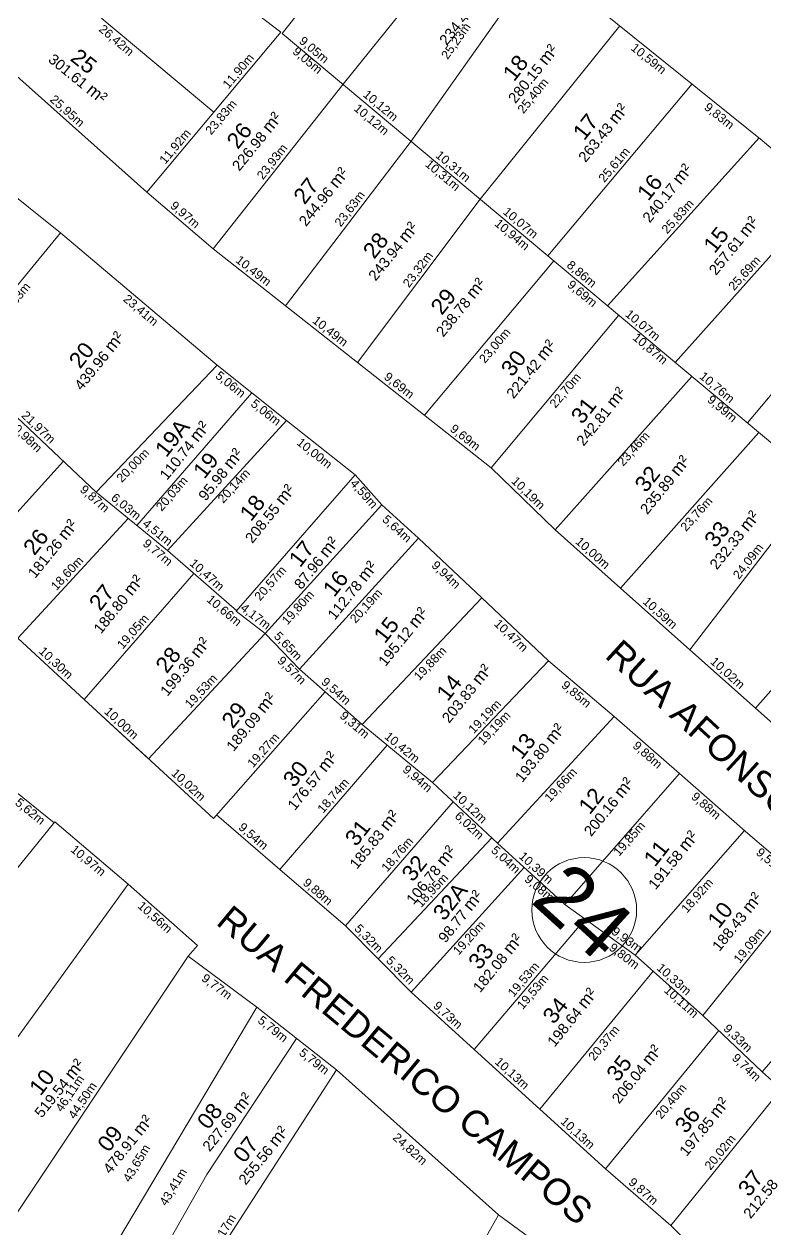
# Model space of a CAD drawing. Header units: metres. Extents: x 3808 to 8215, y 2374 to 6187.
# Drawn here: x 5699.3 to 5783.8, y 4290.4 to 4427.9 of the extents above; entities that cross this region are included whole.
import ezdxf

# ---------------------------------------------------------------- set-up
doc = ezdxf.new("R2010")
doc.units = ezdxf.units.M
doc.linetypes.add('CENTER', pattern=[2, 1.25, -0.25, 0.25, -0.25])
for name, color, linetype in [('0 - Cotas', 7, 'Continuous'), ('0 - Linhas Quadras', 7, 'Continuous'), ('0 - Nome Ruas', 7, 'CENTER'), ('0 - Numero de Lotes', 6, 'Continuous'), ('0 - Número de Quadra', 7, 'CENTER'), ('0 - Área Dos Lotes', 1, 'Continuous')]:
    doc.layers.add(name, color=color, linetype=linetype)
doc.styles.add('Arial', font='arial.ttf')
doc.styles.add('pedro', font='arial.ttf', dxfattribs={"height": 3})

msp = doc.modelspace()

# ---------------------------------------------------------------- linework, layer by layer
at = {"layer": '0 - Linhas Quadras', "linetype": 'Continuous', "lineweight": 5}
for p, q in [((5728.714, 4426.863, 0), (5744.095, 4446.309, 0)), ((5744.095, 4446.309, 0), (5783.49, 4414.648, 0)), ((5728.562, 4426.991, 0), (5707.2, 4443.364, 0)), ((5735.648, 4421.052, 0), (5751.296, 4440.522, 0)), ((5757.984, 4435.147, 0), (5743.408, 4414.549, 0)), ((5700.665, 4434.837, 0), (5720.915, 4417.867, 0)), ((5713.257, 4408.728, 0), (5728.562, 4426.991, 0)), ((5805.187, 4362.776, 0), (5728.714, 4426.863, 0)), ((5751.311, 4407.926, 0), (5767.221, 4427.723, 0)), ((5693.884, 4425.99, 0), (5713.257, 4408.728, 0)), ((5720.836, 4402.253, 0), (5735.648, 4421.052, 0)), ((5775.477, 4421.088, 0), (5759.028, 4401.459, 0)), ((5703.395, 4404.097, 0), (5686.813, 4417.352, 0)), ((5743.408, 4414.549, 0), (5729.072, 4395.764, 0)), ((5783.14, 4414.929, 0), (5765.816, 4395.77, 0)), ((5783.49, 4414.648, 0), (5820.746, 4382.44, 0)), ((5713.257, 4408.728, 0), (5720.836, 4402.253, 0)), ((5737.309, 4389.275, 0), (5751.311, 4407.926, 0)), ((5790.673, 4408.438, 0), (5773.532, 4389.304, 0)), ((5691.457, 4389.557, 0), (5703.395, 4404.097, 0)), ((5703.395, 4404.097, 0), (5721.267, 4388.972, 0)), ((5720.836, 4402.253, 0), (5737.309, 4389.275, 0)), ((5798.176, 4401.952, 0), (5781.782, 4382.39, 0)), ((5744.923, 4383.275, 0), (5759.694, 4400.901, 0)), ((5752.538, 4377.275, 0), (5767.121, 4394.676, 0)), ((5691.457, 4389.557, 0), (5707.459, 4374.498, 0)), ((5721.267, 4388.972, 0), (5707.459, 4374.498, 0)), ((5729.182, 4382.68, 0), (5721.267, 4388.972, 0)), ((5721.267, 4388.972, 0), (5725.224, 4385.826, 0)), ((5737.309, 4389.275, 0), (5752.538, 4377.275, 0)), ((5759.846, 4370.18, 0), (5775.456, 4387.692, 0)), ((5725.224, 4385.826, 0), (5712.119, 4370.671, 0)), ((5729.182, 4382.68, 0), (5715.607, 4367.807, 0)), ((5737.01, 4376.457, 0), (5729.182, 4382.68, 0)), ((5767.312, 4363.525, 0), (5783.109, 4381.278, 0)), ((5703.729, 4378.008, 0), (5691.34, 4364.305, 0)), ((5752.538, 4377.275, 0), (5759.846, 4370.18, 0)), ((5737.01, 4376.457, 0), (5723.46, 4360.879, 0)), ((5740.057, 4373.021, 0), (5737.01, 4376.457, 0)), ((5707.459, 4374.498, 0), (5715.607, 4367.807, 0)), ((5775.223, 4356.487, 0), (5789.894, 4375.592, 0)), ((5740.057, 4373.021, 0), (5726.765, 4358.344, 0)), ((5744.238, 4369.235, 0), (5740.057, 4373.021, 0)), ((5698.529, 4357.805, 0), (5711.131, 4371.483, 0)), ((5744.238, 4369.235, 0), (5730.685, 4354.27, 0)), ((5751.471, 4362.412, 0), (5744.238, 4369.235, 0)), ((5759.846, 4370.18, 0), (5767.312, 4363.525, 0)), ((5715.607, 4367.807, 0), (5723.508, 4360.935, 0)), ((5782.709, 4349.825, 0), (5798.823, 4368.11, 0)), ((5706.105, 4350.825, 0), (5718.607, 4365.198, 0)), ((5767.312, 4363.525, 0), (5775.223, 4356.487, 0)), ((5751.471, 4362.412, 0), (5737.828, 4347.949, 0)), ((5759.088, 4355.227, 0), (5751.471, 4362.412, 0)), ((5723.46, 4360.879, 0), (5726.765, 4358.344, 0)), ((5713.459, 4344.048, 0), (5726.765, 4358.344, 0)), ((5726.765, 4358.344, 0), (5730.685, 4354.27, 0)), ((5698.529, 4357.805, 0), (5706.105, 4350.825, 0)), ((5759.088, 4355.227, 0), (5745.872, 4341.32, 0)), ((5759.088, 4355.227, 0), (5766.595, 4348.857, 0)), ((5775.223, 4356.487, 0), (5782.709, 4349.825, 0)), ((5730.685, 4354.27, 0), (5737.828, 4347.949, 0)), ((5720.849, 4337.239, 0), (5733.622, 4351.672, 0)), ((5706.105, 4350.825, 0), (5720.849, 4337.239, 0)), ((5706.105, 4350.825, 0), (5713.459, 4344.048, 0)), ((5782.709, 4349.825, 0), (5789.884, 4343.441, 0)), ((5766.595, 4348.857, 0), (5753.261, 4334.404, 0)), ((5774.026, 4342.346, 0), (5766.595, 4348.857, 0)), ((5737.828, 4347.949, 0), (5745.872, 4341.32, 0)), ((5740.679, 4345.6, 0), (5728.434, 4331.413, 0)), ((5774.026, 4342.346, 0), (5760.945, 4327.417, 0)), ((5774.026, 4342.346, 0), (5781.843, 4335.498, 0)), ((5698.319, 4340.276, 0), (5702.677, 4336.726, 0)), ((5745.872, 4341.32, 0), (5753.261, 4334.404, 0)), ((5735.914, 4324.957, 0), (5748.219, 4339.123, 0)), ((5728.434, 4331.413, 0), (5721.211, 4337.648, 0)), ((5671.886, 4298.925, 0), (5702.773, 4336.844, 0)), ((5702.773, 4336.844, 0), (5711.107, 4329.709, 0)), ((5739.664, 4321.181, 0), (5752.611, 4335.012, 0)), ((5781.46, 4335.833, 0), (5768.992, 4321.603, 0)), ((5788.667, 4329.63, 0), (5781.843, 4335.498, 0)), ((5753.261, 4334.404, 0), (5760.945, 4327.417, 0)), ((5728.434, 4331.413, 0), (5735.914, 4324.957, 0)), ((5743.414, 4317.405, 0), (5756.332, 4331.611, 0)), ((5711.107, 4329.709, 0), (5683.544, 4291.522, 0)), ((5719.042, 4322.734, 0), (5711.107, 4329.709, 0)), ((5788.667, 4329.63, 0), (5776.716, 4314.743, 0)), ((5760.945, 4327.417, 0), (5768.992, 4321.603, 0)), ((5735.914, 4324.957, 0), (5743.414, 4317.405, 0)), ((5750.614, 4310.858, 0), (5763.26, 4325.744, 0)), ((5717.968, 4321.513, 0), (5719.042, 4322.734, 0)), ((5796.223, 4323.133, 0), (5783.465, 4308.294, 0)), ((5693.282, 4284.493, 0), (5717.968, 4321.513, 0)), ((5725.802, 4315.683, 0), (5717.968, 4321.513, 0)), ((5768.992, 4321.603, 0), (5776.716, 4314.743, 0)), ((5758.107, 4304.044, 0), (5771.041, 4319.783, 0)), ((5743.414, 4317.405, 0), (5750.614, 4310.858, 0)), ((5725.802, 4315.683, 0), (5703.473, 4278.157, 0)), ((5734.9, 4308.521, 0), (5725.802, 4315.683, 0)), ((5776.716, 4314.743, 0), (5783.465, 4308.294, 0)), ((5765.599, 4297.232, 0), (5778.542, 4312.998, 0)), ((5720.11, 4296.575, 0), (5730.351, 4312.102, 0)), ((5750.614, 4310.858, 0), (5758.107, 4304.044, 0)), ((5734.9, 4308.521, 0), (5721.56, 4287.831, 0)), ((5753.403, 4291.978, 0), (5734.9, 4308.521, 0)), ((5783.465, 4308.294, 0), (5790.325, 4302.112, 0)), ((5785.642, 4306.332, 0), (5773.051, 4290.762, 0)), ((5758.107, 4304.044, 0), (5765.599, 4297.232, 0)), ((5707.818, 4274.991, 0), (5720.11, 4296.575, 0)), ((5773.051, 4290.762, 0), (5765.599, 4297.232, 0)), ((5753.403, 4291.978, 0), (5741.185, 4270.501, 0)), ((5761.095, 4286.323, 0), (5753.403, 4291.978, 0)), ((5773.051, 4290.762, 0), (5780.066, 4283.764, 0))]:
    msp.add_line(p, q, dxfattribs=at)
at = {"layer": '0 - Número de Quadra', "linetype": 'ByBlock', "lineweight": 5}
msp.add_circle((5763.168, 4326.776, 0), 5.979, dxfattribs=at)

# ---------------------------------------------------------------- texts
at = {"layer": '0 - Cotas', "lineweight": 5, "style": 'Arial'}
for s, rotation, p in [('26,42m', 320.01505, (5707.692, 4427.202, 0)), ('25,23m', 54.71264, (5747.581, 4423.816, 0)), ('9,05m', 320.0359, (5730.542, 4425.853, 0)), ('10,59m', 321.21156, (5768.403, 4425.055, 0)), ('11,90m', 50.0359, (5722.569, 4420.463, 0)), ('9,05m', 320.0359, (5729.798, 4424.652, 0)), ('25,40m', 51.21156, (5756.237, 4417.624, 0)), ('10,12m', 320.0359, (5737.837, 4419.739, 0)), ('25,95m', 318.29887, (5702.115, 4419.191, 0)), ('23,83m', 50.0359, (5720.598, 4415.202, 0)), ('10,12m', 320.0359, (5736.796, 4418.157, 0)), ('9,83m', 321.21156, (5776.761, 4418.273, 0)), ('11,92m', 50.0359, (5715.357, 4411.857, 0)), ('23,93m', 52.09512, (5726.51, 4410.079, 0)), ('10,31m', 320.0359, (5746.104, 4412.812, 0)), ('25,61m', 50.0359, (5765.465, 4409.763, 0)), ('10,31m', 320.0359, (5744.93, 4411.789, 0)), ('9,97m', 319.49212, (5715.843, 4407.046, 0)), ('23,63m', 52.65249, (5735.385, 4404.696, 0)), ('25,83m', 47.87929, (5772.636, 4403.908, 0)), ('10,07m', 320.0359, (5753.81, 4406.354, 0)), ('10,94m', 320.0359, (5752.847, 4405.01, 0)), ('10,49m', 321.76491, (5723.303, 4400.819, 0)), ('23,32m', 53.1032, (5743.182, 4397.764, 0)), ('8,86m', 320.0359, (5761.082, 4400.26, 0)), ('25,69m', 48.14429, (5780.266, 4397.421, 0)), ('18,83m', 50.61367, (5697.094, 4394.31, 0)), ('9,69m', 320.0359, (5761.155, 4398.021, 0)), ('23,41m', 319.75846, (5710.483, 4396.387, 0)), ('10,07m', 320.0359, (5767.754, 4394.668, 0)), ('10,49m', 321.76491, (5732.06, 4393.919, 0)), ('23,00m', 50.0359, (5751.843, 4389.128, 0)), ('10,87m', 320.0359, (5768.608, 4391.99, 0)), ('5,06m', 321.51878, (5720.99, 4387.613, 0)), ('9,69m', 321.76491, (5740.226, 4387.485, 0)), ('22,70m', 50.0359, (5759.885, 4384.001, 0)), ('10,76m', 320.0359, (5776.227, 4387.567, 0)), ('9,99m', 320.0359, (5777.114, 4384.89, 0)), ('5,06m', 321.51878, (5725.031, 4384.413, 0)), ('21,97m', 316.73934, (5698.86, 4383.139, 0)), ('10,98m', 316.73934, (5697.353, 4382.138, 0)), ('9,69m', 321.76491, (5747.765, 4381.545, 0)), ('10,00m', 321.51878, (5730.27, 4379.996, 0)), ('23,46m', 48.28866, (5767.614, 4377.368, 0)), ('20,00m', 46.35023, (5710.405, 4375.519, 0)), ('20,03m', 49.14829, (5714.95, 4372.229, 0)), ('20,14m', 47.61239, (5721.974, 4373.14, 0)), ('10,19m', 315.84624, (5754.777, 4375.659, 0)), ('9,87m', 318.60148, (5705.535, 4374.654, 0)), ('4,59m', 311.56498, (5736.389, 4375.426, 0)), ('6,03m', 320.60885, (5709.083, 4373.682, 0)), ('23,76m', 48.33769, (5774.793, 4369.925, 0)), ('5,64m', 317.83503, (5740.038, 4371.252, 0)), ('4,51m', 320.60885, (5712.681, 4370.728, 0)), ('9,77m', 319.94682, (5712.71, 4368.475, 0)), ('10,00m', 318.28866, (5762.083, 4368.722, 0)), ('24,09m', 52.47864, (5780.837, 4364.455, 0)), ('18,60m', 47.34172, (5702.936, 4363.179, 0)), ('10,47m', 318.57823, (5718.052, 4366.233, 0)), ('9,94m', 316.67194, (5745.658, 4366.026, 0)), ('20,57m', 48.98234, (5726.18, 4362.001, 0)), ('10,66m', 319.96067, (5719.992, 4362.091, 0)), ('19,80m', 47.83503, (5729.291, 4359.258, 0)), ('20,19m', 47.83503, (5737.07, 4359.442, 0)), ('10,59m', 318.33769, (5769.769, 4361.874, 0)), ('4,17m', 322.50293, (5723.844, 4361.088, 0)), ('19,05m', 48.98234, (5710.505, 4356.493, 0)), ('10,47m', 316.67194, (5752.797, 4359.354, 0)), ('5,65m', 313.90831, (5727.678, 4357.971, 0)), ('10,30m', 317.34172, (5700.851, 4356.209, 0)), ('19,88m', 46.67194, (5744.338, 4352.899, 0)), ('9,57m', 315.78501, (5728.067, 4355.142, 0)), ('10,02m', 318.33769, (5777.468, 4355.024, 0)), ('19,53m', 47.0523, (5718.21, 4349.74, 0)), ('9,54m', 318.49152, (5733.08, 4352.685, 0)), ('9,85m', 319.68275, (5760.478, 4352.3, 0)), ('10,00m', 317.34172, (5708.316, 4349.33, 0)), ('19,19m', 46.46026, (5750.564, 4346.838, 0)), ('9,31m', 319.29166, (5735.188, 4348.81, 0)), ('19,19m', 46.46026, (5751.632, 4345.534, 0)), ('10,42m', 320.50834, (5740.283, 4346.445, 0)), ('19,27m', 48.49152, (5725.371, 4342.952, 0)), ('9,88m', 318.77632, (5768.617, 4345.4, 0)), ('10,02m', 317.34172, (5715.967, 4342.281, 0)), ('9,94m', 319.33922, (5742.357, 4342.669, 0)), ('19,66m', 47.30657, (5759.254, 4339.024, 0)), ('18,74m', 49.20141, (5733.376, 4337.751, 0)), ('10,12m', 316.89121, (5748.116, 4339.767, 0)), ('9,88m', 318.77632, (5775.298, 4339.581, 0)), ('5,62m', 320.8348, (5698.136, 4338.882, 0)), ('6,02m', 316.89121, (5748.313, 4337.398, 0)), ('9,54m', 319.20141, (5723.626, 4336.091, 0)), ('19,85m', 48.77632, (5767.142, 4332.841, 0)), ('18,76m', 49.02406, (5740.68, 4331.053, 0)), ('10,97m', 320.23172, (5704.474, 4333.538, 0)), ('5,04m', 317.57333, (5752.458, 4333.474, 0)), ('10,39m', 317.71949, (5755.625, 4332.794, 0)), ('9,51m', 319.28243, (5782.692, 4333.207, 0)), ('18,95m', 46.89121, (5744.55, 4326.985, 0)), ('9,08m', 319.73909, (5756.264, 4330.152, 0)), ('9,88m', 319.20141, (5730.978, 4329.746, 0)), ('18,92m', 48.77632, (5774.889, 4326.347, 0)), ('10,56m', 318.67833, (5712.12, 4327.118, 0)), ('5,32m', 314.80106, (5736.861, 4324.571, 0)), ('19,20m', 47.71949, (5748.826, 4321.554, 0)), ('9,93m', 324.15175, (5766.188, 4324.122, 0)), ('19,09m', 51.24312, (5780.902, 4320.596, 0)), ('9,80m', 322.54389, (5765.901, 4322.301, 0)), ('5,32m', 314.80106, (5740.48, 4320.927, 0)), ('9,77m', 323.34349, (5719.402, 4318.795, 0)), ('19,53m', 49.65304, (5755.104, 4316.761, 0)), ('10,33m', 318.39231, (5771.354, 4320.04, 0)), ('19,53m', 49.65304, (5756.155, 4315.346, 0)), ('10,11m', 317.86997, (5772.197, 4317.499, 0)), ('9,73m', 317.71949, (5745.859, 4315.722, 0)), ('5,79m', 321.7893, (5725.82, 4314.002, 0)), ('20,37m', 50.58844, (5764.311, 4309.48, 0)), ('9,33m', 316.30033, (5778.975, 4313.138, 0)), ('5,79m', 321.7893, (5730.534, 4310.315, 0)), ('10,13m', 317.71949, (5752.883, 4309.335, 0)), ('9,74m', 316.8045, (5779.939, 4309.773, 0)), ('46,11m', 56.03429, (5703.569, 4303.634, 0)), ('44,50m', 56.30227, (5705.024, 4302.823, 0)), ('20,40m', 50.61463, (5771.969, 4302.821, 0)), ('10,13m', 317.71949, (5760.375, 4302.522, 0)), ('24,82m', 318.20173, (5741.235, 4300.678, 0)), ('20,02m', 51.03808, (5777.586, 4297.006, 0)), ('43,65m', 59.24544, (5711.308, 4295.622, 0)), ('43,41m', 58.73458, (5715.475, 4292.912, 0)), ('9,87m', 319.03373, (5768.133, 4295.561, 0)), ('43,17m', 58.21855, (5721.038, 4287.683, 0))]:
    msp.add_text(s, height=1, rotation=rotation, dxfattribs=at).set_placement(p)
at = {"layer": '0 - Nome Ruas', "linetype": 'Continuous', "lineweight": 5, "style": 'pedro'}
for s, rotation, p in [('RUA AFONSO BONILHA', 317.41907, (5765.394, 4355.682, 0)), ('RUA FREDERICO CAMPOS', 320.16145, (5721.016, 4325.221, 0))]:
    msp.add_text(s, height=3, rotation=rotation, dxfattribs=at).set_placement(p)
at = {"layer": '0 - Numero de Lotes', "lineweight": 5, "style": 'Arial'}
for s, rotation, p in [('25', 321.92725, (5704.402, 4423.848, -540.279)), ('18', 51.92725, (5755.155, 4421.264, -540.279)), ('17', 51.92725, (5763.161, 4414.529, -540.279)), ('26', 51.92725, (5723.646, 4413.534, -540.279)), ('27', 51.92725, (5731.263, 4407.217, -540.279)), ('16', 51.92725, (5770.478, 4407.628, -540.279)), ('15', 51.92725, (5778.054, 4401.638, -540.279)), ('28', 51.92725, (5739.202, 4400.997, -540.279)), ('29', 51.92725, (5746.925, 4394.592, -540.279)), ('20', 51.92725, (5705.64, 4388.463, -540.279)), ('30', 51.92725, (5754.943, 4387.541, -540.279)), ('31', 51.92725, (5762.936, 4382.14, -540.279)), ('19A', 51.92725, (5715.47, 4378.346, -540.279)), ('19', 51.92725, (5719.818, 4375.883, -540.279)), ('32', 51.92725, (5770.209, 4374.331, -540.279)), ('18', 51.92725, (5725.135, 4371.033, -540.279)), ('26', 51.92725, (5700.426, 4367.14, -540.279)), ('33', 51.92725, (5778.147, 4368.024, -540.279)), ('17', 51.92725, (5730.739, 4365.781, -540.279)), ('16', 51.92725, (5734.628, 4362.387, -540.279)), ('27', 51.92725, (5707.938, 4360.798, -540.279)), ('15', 51.92725, (5740.416, 4357.095, -540.279)), ('28', 51.92725, (5715.53, 4353.677, -540.279)), ('14', 51.92725, (5747.587, 4350.497, -540.279)), ('29', 51.92725, (5723.072, 4347.377, -540.279)), ('13', 51.92725, (5756.012, 4343.833, -540.279)), ('30', 51.92725, (5730.071, 4340.649, -540.279)), ('12', 51.92725, (5763.8, 4337.57, -540.279)), ('31', 51.92725, (5737.145, 4333.935, -540.279)), ('11', 51.92725, (5771.235, 4331.592, -540.279)), ('32', 51.92725, (5743.614, 4329.885, -540.279)), ('32A', 51.92725, (5747.184, 4325.425, -540.279)), ('10', 51.92725, (5778.518, 4324.552, -540.279)), ('33', 51.92725, (5751.216, 4319.841, -540.279)), ('34', 51.92725, (5759.706, 4313.636, -540.279)), ('35', 51.92725, (5766.982, 4307.042, -540.279)), ('10', 51.92725, (5701.116, 4305.451, -540.279)), ('08', 51.92725, (5720.267, 4301.589, -540.279)), ('36', 51.92725, (5774.781, 4301.15, -540.279)), ('09', 51.92725, (5708.901, 4299.012, -540.279)), ('07', 51.92725, (5724.38, 4297.769, -540.279)), ('37', 51.92725, (5781.989, 4293.921, -540.279))]:
    msp.add_text(s, height=1.8197, rotation=rotation, dxfattribs=at).set_placement(p)
at = {"layer": '0 - Número de Quadra', "linetype": 'Continuous', "lineweight": 5, "style": 'pedro'}
msp.add_text('24', height=6.7786, rotation=317.74934, dxfattribs=at).set_placement((5756.915, 4327.734, 0))
at = {"layer": '0 - Área Dos Lotes', "lineweight": 5, "style": 'Arial'}
for s, height, rotation, p in [('234.47 ', 1.2, 50.93117, (5747.456, 4425.406, 0)), ('m²', 1.4, 50.93117, (5758.839, 4423.125, 0)), ('301.61 ', 1.2, 320.93117, (5701.904, 4423.702, 0)), ('280.15 ', 1.2, 50.93117, (5755.314, 4418.782, 0)), ('m²', 1.4, 320.93117, (5706.247, 4420.177, 0)), ('m²', 1.4, 50.93117, (5766.845, 4416.39, 0)), ('m²', 1.4, 50.93117, (5727.33, 4415.395, 0)), ('263.43 ', 1.2, 50.93117, (5763.32, 4412.048, 0)), ('226.98 ', 1.2, 50.93117, (5723.805, 4411.053, 0)), ('m²', 1.4, 50.93117, (5734.947, 4409.078, 0)), ('m²', 1.4, 50.93117, (5774.162, 4409.489, 0)), ('244.96 ', 1.2, 50.93117, (5731.422, 4404.736, 0)), ('240.17 ', 1.2, 50.93117, (5770.637, 4405.147, 0)), ('m²', 1.4, 50.93117, (5742.886, 4402.858, 0)), ('m²', 1.4, 50.93117, (5781.738, 4403.499, 0)), ('257.61 ', 1.2, 50.93117, (5778.213, 4399.156, 0)), ('243.94 ', 1.2, 50.93117, (5739.361, 4398.516, 0)), ('m²', 1.4, 50.93117, (5750.609, 4396.453, 0)), ('238.78 ', 1.2, 50.93117, (5747.083, 4392.111, 0)), ('m²', 1.4, 50.93117, (5709.341, 4390.346, 0)), ('m²', 1.4, 50.93117, (5758.627, 4389.402, 0)), ('439.96 ', 1.2, 50.93117, (5705.816, 4386.003, 0)), ('221.42 ', 1.2, 50.93117, (5755.102, 4385.06, 0)), ('m²', 1.4, 50.93117, (5766.62, 4384.001, 0)), ('242.81 ', 1.2, 50.93117, (5763.095, 4379.658, 0)), ('m²', 1.4, 50.93117, (5719.07, 4380.104, 0)), ('110.74 ', 1.2, 50.93117, (5715.545, 4375.761, 0)), ('m²', 1.4, 50.93117, (5722.901, 4377.005, 0)), ('m²', 1.4, 50.93117, (5773.893, 4376.193, 0)), ('95.98 ', 1.2, 50.93117, (5719.964, 4373.386, 0)), ('235.89 ', 1.2, 50.93117, (5770.368, 4371.85, 0)), ('m²', 1.4, 50.93117, (5728.819, 4372.895, 0)), ('208.55 ', 1.2, 50.93117, (5725.294, 4368.552, 0)), ('m²', 1.4, 50.93117, (5781.831, 4369.885, 0)), ('m²', 1.4, 50.93117, (5704.026, 4368.898, 0)), ('181.26 ', 1.2, 50.93117, (5700.501, 4364.555, 0)), ('m²', 1.4, 50.93117, (5733.823, 4366.904, 0)), ('232.33 ', 1.2, 50.93117, (5778.306, 4365.542, 0)), ('87.96 ', 1.2, 50.93117, (5730.885, 4363.285, 0)), ('m²', 1.4, 50.93117, (5738.227, 4364.145, 0)), ('m²', 1.4, 50.93117, (5711.538, 4362.556, 0)), ('112.78 ', 1.2, 50.93117, (5734.702, 4359.802, 0)), ('188.80 ', 1.2, 50.93117, (5708.013, 4358.213, 0)), ('m²', 1.4, 50.93117, (5744.016, 4358.853, 0)), ('m²', 1.4, 50.93117, (5719.13, 4355.435, 0)), ('195.12 ', 1.2, 50.93117, (5740.491, 4354.51, 0)), ('199.36 ', 1.2, 50.93117, (5715.605, 4351.092, 0)), ('m²', 1.4, 50.93117, (5751.271, 4352.358, 0)), ('203.83 ', 1.2, 50.93117, (5747.746, 4348.016, 0)), ('m²', 1.4, 50.93117, (5726.672, 4349.134, 0)), ('189.09 ', 1.2, 50.93117, (5723.147, 4344.792, 0)), ('m²', 1.4, 50.93117, (5759.611, 4345.591, 0)), ('193.80 ', 1.2, 50.93117, (5756.086, 4341.248, 0)), ('m²', 1.4, 50.93117, (5733.671, 4342.406, 0)), ('176.57 ', 1.2, 50.93117, (5730.146, 4338.064, 0)), ('m²', 1.4, 50.93117, (5767.484, 4339.431, 0)), ('200.16 ', 1.2, 50.93117, (5763.959, 4335.089, 0)), ('m²', 1.4, 50.93117, (5740.744, 4335.692, 0)), ('185.83 ', 1.2, 50.93117, (5737.219, 4331.35, 0)), ('m²', 1.4, 50.93117, (5774.835, 4333.35, 0)), ('m²', 1.4, 50.93117, (5747.213, 4331.643, 0)), ('191.58 ', 1.2, 50.93117, (5771.31, 4329.007, 0)), ('106.78 ', 1.2, 50.93117, (5743.688, 4327.3, 0)), ('m²', 1.4, 50.93117, (5750.267, 4326.547, 0)), ('m²', 1.4, 50.93117, (5782.117, 4326.31, 0)), ('98.77 ', 1.2, 50.93117, (5747.329, 4322.928, 0)), ('188.43 ', 1.2, 50.93117, (5778.592, 4321.967, 0)), ('m²', 1.4, 50.93117, (5754.816, 4321.599, 0)), ('182.08 ', 1.2, 50.93117, (5751.29, 4317.256, 0)), ('m²', 1.4, 50.93117, (5763.305, 4315.394, 0)), ('198.64 ', 1.2, 50.93117, (5759.78, 4311.051, 0)), ('m²', 1.4, 50.93117, (5770.666, 4308.903, 0)), ('m²', 1.4, 50.93117, (5704.787, 4307.297, 0)), ('206.04 ', 1.2, 50.93117, (5767.141, 4304.561, 0)), ('519.54 ', 1.2, 50.93117, (5701.262, 4302.954, 0)), ('m²', 1.4, 50.93117, (5723.951, 4303.45, 0)), ('m²', 1.4, 50.93117, (5778.381, 4302.908, 0)), ('m²', 1.4, 50.93117, (5712.602, 4300.895, 0)), ('227.69 ', 1.2, 50.93117, (5720.426, 4299.107, 0)), ('197.85 ', 1.2, 50.93117, (5774.855, 4298.565, 0)), ('m²', 1.4, 50.93117, (5728.064, 4299.631, 0)), ('478.91 ', 1.2, 50.93117, (5709.077, 4296.552, 0)), ('255.56 ', 1.2, 50.93117, (5724.539, 4295.288, 0)), ('212.58', 1.2, 50.93117, (5782.148, 4291.44, 0))]:
    msp.add_text(s, height=height, rotation=rotation, dxfattribs=at).set_placement(p)

doc.saveas('drawing.dxf')
